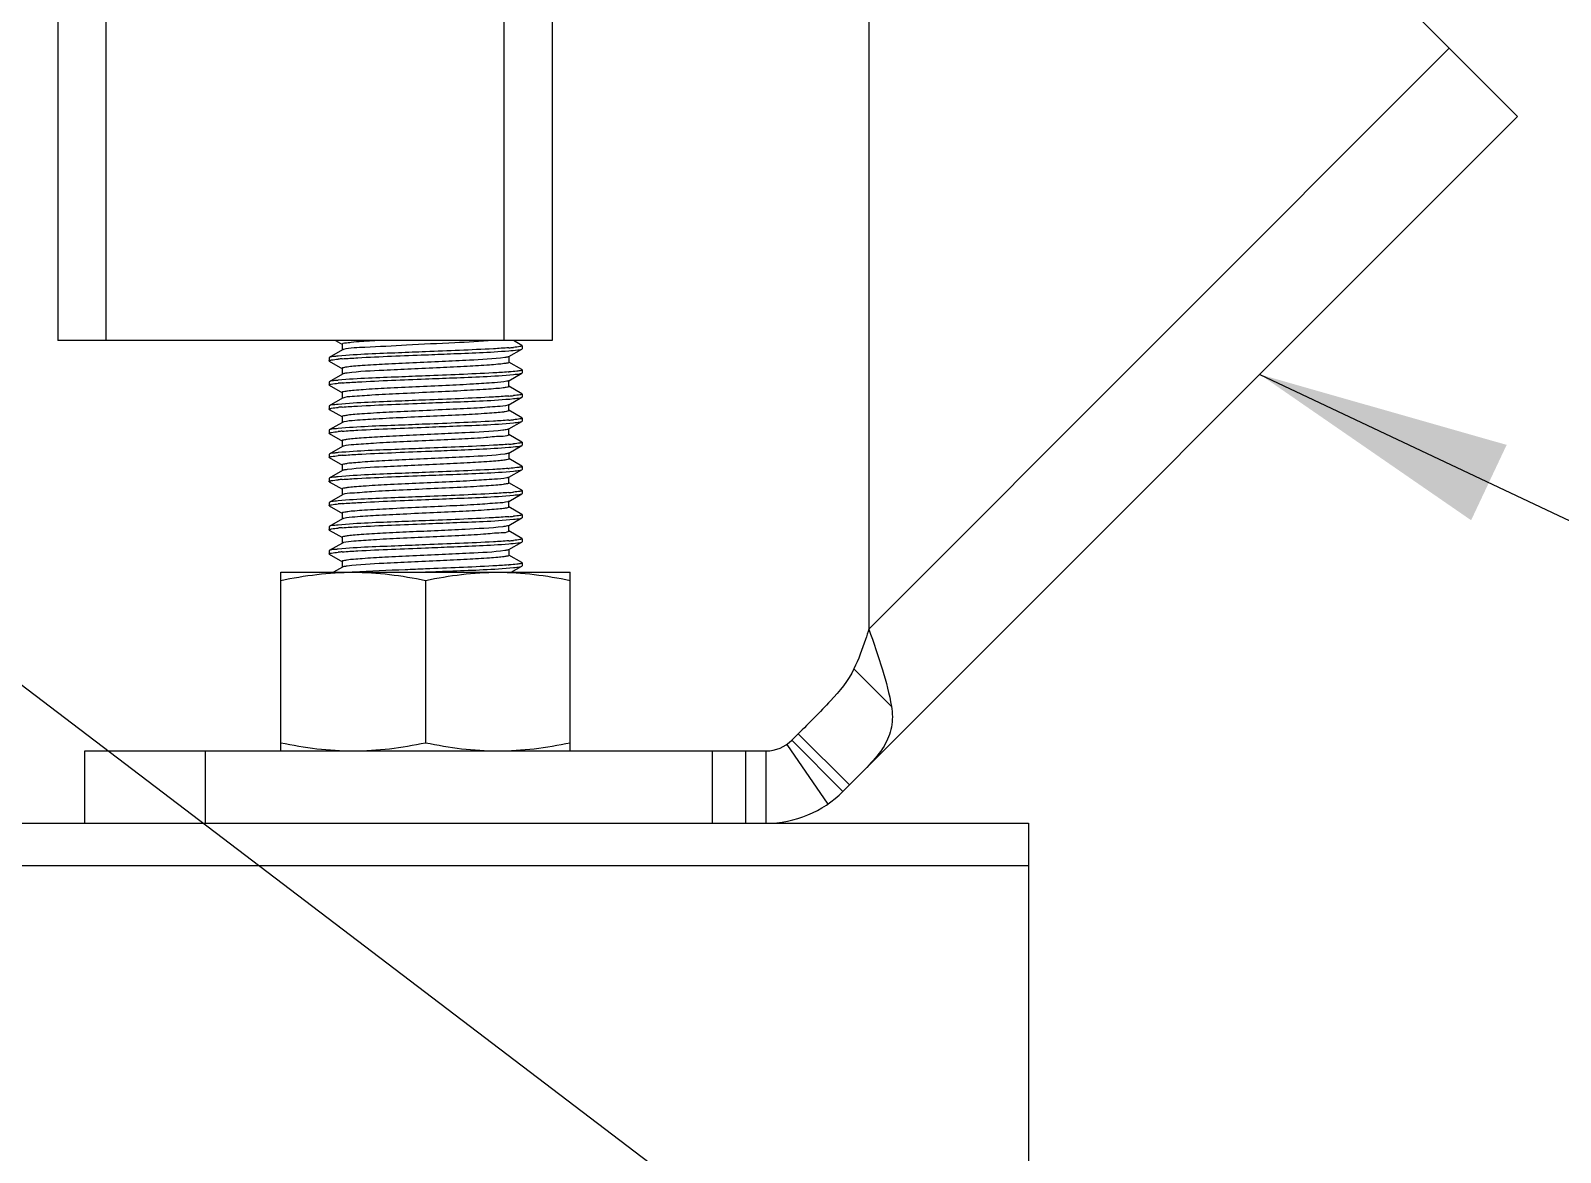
# Model space of a CAD drawing. Extents: x -1396510 to 1250330, y -1892470 to 1623980.
# Drawn here: x -1167406 to -1166803, y -51042 to -50600 of the extents above; entities that cross this region are included whole.
import ezdxf

# ---------------------------------------------------------------- set-up
doc = ezdxf.new("R2010")
doc.units = 0
doc.header["$LTSCALE"] = 1000
doc.header["$MEASUREMENT"] = 0
doc.styles.get("Standard").update_dxf_attribs({"font": 'gbenor.shx', "bigfont": 'gbcbig.shx'})
doc.dimstyles.get("Standard").update_dxf_attribs({"dimscale": 100, "dimtxt": 3.5, "dimasz": 1, "dimexe": 2.5, "dimexo": 3, "dimgap": 1.5, "dimtad": 1, "dimdec": 0, "dimzin": 0, "dimdsep": 46, "dimtxsty": 'Standard', "dimblk": 'ARCHTICK', "dimcen": 0.09, "dimadec": 0, "dimazin": 0, "dimtfac": 1, "dimtdec": 0, "dimtix": 1, "dimtmove": 2, "dimatfit": 3, "dimfxl": 0, "dimtolj": 1, "dimtzin": 0, "dimarcsym": 0})

# ---------------------------------------------------------------- blocks, each defined once
blk = doc.blocks.new('_ArchTick')
at = {"color": 0, "linetype": 'ByBlock', "const_width": 0.4}
blk.add_lwpolyline([(-0.5, -0.5), (0.5, 0.5)], dxfattribs=at)

msp = doc.modelspace()

# ---------------------------------------------------------------- linework, layer by layer
at = {"linetype": 'Continuous'}
for p, q in [((-1167395.68, -49119.9), (-1167395.68, -50722.18)), ((-1167376.64, -49119.9), (-1167376.64, -50722.18)), ((-1167219.57, -49119.9), (-1167219.57, -50722.18)), ((-1167200.53, -49119.9), (-1167200.53, -50722.18)), ((-1166819.5, -50633.77), (-1166953.64, -50499.62)), ((-1167075.52, -50550.1), (-1167075.52, -50835.95)), ((-1167075.52, -50835.95), (-1166846.42, -50606.84)), ((-1166819.5, -50633.77), (-1167085.75, -50900.03)), ((-1167200.53, -50722.18), (-1167395.68, -50722.18)), ((-1167283.33, -50725.87), (-1167288.49, -50728.86)), ((-1167286, -50722.18), (-1167283.33, -50723.73)), ((-1167283.43, -50723.61), (-1167283.43, -50725.99)), ((-1167217.68, -50728.49), (-1167212.52, -50725.5)), ((-1167212.52, -50724.1), (-1167215.83, -50722.18)), ((-1167212.52, -50724.1), (-1167212.43, -50724.21)), ((-1167212.52, -50725.5), (-1167212.43, -50725.4)), ((-1167212.43, -50724.21), (-1167212.43, -50725.4)), ((-1167288.49, -50728.86), (-1167288.58, -50728.97)), ((-1167288.58, -50728.97), (-1167288.58, -50730.16)), ((-1167288.49, -50730.26), (-1167288.58, -50730.16)), ((-1167288.49, -50730.26), (-1167283.33, -50733.25)), ((-1167283.43, -50733.13), (-1167283.43, -50735.51)), ((-1167212.52, -50733.62), (-1167217.68, -50730.63)), ((-1167217.58, -50728.37), (-1167217.58, -50730.75)), ((-1167212.52, -50733.62), (-1167212.43, -50733.73)), ((-1167212.43, -50733.73), (-1167212.43, -50734.92)), ((-1167288.49, -50738.38), (-1167288.58, -50738.49)), ((-1167288.58, -50738.49), (-1167288.58, -50739.68)), ((-1167288.49, -50739.78), (-1167288.58, -50739.68)), ((-1167283.33, -50735.39), (-1167288.49, -50738.38)), ((-1167288.49, -50739.78), (-1167283.33, -50742.77)), ((-1167217.68, -50738.01), (-1167212.52, -50735.02)), ((-1167217.58, -50740.27), (-1167217.58, -50737.89)), ((-1167212.52, -50735.02), (-1167212.43, -50734.92)), ((-1167283.33, -50744.91), (-1167288.49, -50747.9)), ((-1167283.43, -50742.65), (-1167283.43, -50745.03)), ((-1167283.21, -50744.85), (-1167283.33, -50744.91)), ((-1167212.52, -50743.14), (-1167217.68, -50740.15)), ((-1167217.68, -50747.53), (-1167212.52, -50744.54)), ((-1167212.52, -50743.14), (-1167212.43, -50743.25)), ((-1167212.52, -50744.54), (-1167212.43, -50744.44)), ((-1167212.43, -50743.25), (-1167212.43, -50744.44)), ((-1167288.49, -50747.9), (-1167288.58, -50748.01)), ((-1167288.58, -50748.01), (-1167288.58, -50749.2)), ((-1167288.49, -50749.3), (-1167288.58, -50749.19)), ((-1167288.49, -50749.3), (-1167283.33, -50752.29)), ((-1167212.52, -50752.66), (-1167217.68, -50749.67)), ((-1167217.58, -50749.79), (-1167217.58, -50747.41)), ((-1167288.49, -50757.42), (-1167288.58, -50757.52)), ((-1167288.58, -50757.52), (-1167288.58, -50758.71)), ((-1167283.33, -50754.43), (-1167288.49, -50757.42)), ((-1167283.43, -50752.17), (-1167283.43, -50754.55)), ((-1167217.68, -50757.05), (-1167217.83, -50757.12)), ((-1167217.68, -50757.05), (-1167212.52, -50754.06)), ((-1167217.58, -50759.31), (-1167217.58, -50756.93)), ((-1167212.52, -50752.66), (-1167212.43, -50752.77)), ((-1167212.52, -50754.06), (-1167212.43, -50753.96)), ((-1167212.43, -50752.77), (-1167212.43, -50753.96)), ((-1167288.49, -50758.82), (-1167288.58, -50758.72)), ((-1167288.49, -50758.82), (-1167283.33, -50761.81)), ((-1167283.33, -50763.95), (-1167288.49, -50766.94)), ((-1167283.43, -50761.69), (-1167283.43, -50764.07)), ((-1167212.52, -50762.18), (-1167217.68, -50759.19)), ((-1167217.68, -50766.57), (-1167212.52, -50763.58)), ((-1167212.52, -50762.18), (-1167212.43, -50762.28)), ((-1167212.52, -50763.58), (-1167212.43, -50763.47)), ((-1167212.43, -50762.28), (-1167212.43, -50763.47)), ((-1167288.49, -50766.94), (-1167288.58, -50767.04)), ((-1167288.58, -50767.04), (-1167288.58, -50768.23)), ((-1167288.49, -50768.34), (-1167288.58, -50768.23)), ((-1167288.49, -50768.34), (-1167283.33, -50771.33)), ((-1167212.52, -50771.7), (-1167217.68, -50768.71)), ((-1167217.58, -50766.45), (-1167217.58, -50768.83)), ((-1167283.33, -50773.47), (-1167288.49, -50776.46)), ((-1167283.43, -50771.21), (-1167283.43, -50773.59)), ((-1167217.68, -50776.09), (-1167212.52, -50773.1)), ((-1167217.58, -50778.35), (-1167217.58, -50775.97)), ((-1167212.52, -50771.7), (-1167212.43, -50771.8)), ((-1167212.52, -50773.1), (-1167212.43, -50772.99)), ((-1167212.43, -50771.8), (-1167212.43, -50772.99)), ((-1167288.49, -50776.46), (-1167288.58, -50776.56)), ((-1167288.58, -50776.56), (-1167288.58, -50777.75)), ((-1167288.49, -50777.86), (-1167288.58, -50777.75)), ((-1167288.49, -50777.86), (-1167283.33, -50780.85)), ((-1167283.43, -50780.73), (-1167283.43, -50783.11)), ((-1167212.52, -50781.22), (-1167217.68, -50778.23)), ((-1167212.52, -50781.22), (-1167212.43, -50781.32)), ((-1167212.43, -50781.32), (-1167212.43, -50782.51)), ((-1167288.49, -50785.98), (-1167288.58, -50786.08)), ((-1167288.58, -50786.08), (-1167288.58, -50787.27)), ((-1167288.49, -50787.38), (-1167288.58, -50787.27)), ((-1167283.33, -50782.99), (-1167288.49, -50785.98)), ((-1167288.49, -50787.38), (-1167283.33, -50790.37)), ((-1167283.21, -50782.93), (-1167283.33, -50782.99)), ((-1167217.68, -50785.61), (-1167212.52, -50782.62)), ((-1167212.52, -50790.74), (-1167217.68, -50787.75)), ((-1167217.58, -50787.87), (-1167217.58, -50785.49)), ((-1167212.52, -50782.62), (-1167212.43, -50782.51)), ((-1167283.33, -50792.51), (-1167288.49, -50795.5)), ((-1167283.43, -50790.25), (-1167283.43, -50792.63)), ((-1167217.68, -50795.13), (-1167212.52, -50792.14)), ((-1167212.52, -50790.74), (-1167212.43, -50790.84)), ((-1167212.52, -50792.14), (-1167212.43, -50792.03)), ((-1167212.43, -50790.84), (-1167212.43, -50792.03)), ((-1167288.49, -50795.5), (-1167288.58, -50795.6)), ((-1167288.58, -50795.6), (-1167288.58, -50796.79)), ((-1167288.49, -50796.9), (-1167288.58, -50796.79)), ((-1167288.49, -50796.9), (-1167283.33, -50799.89)), ((-1167283.43, -50799.77), (-1167283.43, -50802.15)), ((-1167217.68, -50795.13), (-1167217.83, -50795.19)), ((-1167212.52, -50800.26), (-1167217.68, -50797.27)), ((-1167217.58, -50797.39), (-1167217.58, -50795.01)), ((-1167212.52, -50800.26), (-1167212.43, -50800.36)), ((-1167212.43, -50800.36), (-1167212.43, -50801.55)), ((-1167288.49, -50805.02), (-1167288.58, -50805.12)), ((-1167288.58, -50805.12), (-1167288.58, -50806.31)), ((-1167288.49, -50806.42), (-1167288.58, -50806.31)), ((-1167283.33, -50802.03), (-1167288.49, -50805.02)), ((-1167288.49, -50806.42), (-1167283.33, -50809.41)), ((-1167217.68, -50804.65), (-1167212.52, -50801.66)), ((-1167217.58, -50804.53), (-1167217.58, -50806.91)), ((-1167212.52, -50801.66), (-1167212.43, -50801.55)), ((-1167283.33, -50811.55), (-1167286.82, -50813.57)), ((-1167283.43, -50809.29), (-1167283.43, -50811.67)), ((-1167212.52, -50809.78), (-1167217.68, -50806.79)), ((-1167216.65, -50813.57), (-1167212.52, -50811.18)), ((-1167212.52, -50809.78), (-1167212.43, -50809.88)), ((-1167212.52, -50811.18), (-1167212.43, -50811.07)), ((-1167212.43, -50809.88), (-1167212.43, -50811.07)), ((-1167307.62, -50813.57), (-1167193.39, -50813.57)), ((-1167307.62, -50884.01), (-1167307.62, -50813.57)), ((-1167279.07, -50813.55), (-1167279.46, -50813.57)), ((-1167253.48, -50813.57), (-1167250.51, -50813.45)), ((-1167250.51, -50816.79), (-1167250.51, -50880.8)), ((-1167193.39, -50884.01), (-1167193.39, -50813.57)), ((-1167081.41, -50851.69), (-1167066.62, -50866.48)), ((-1167103.4, -50877.29), (-1167105.95, -50879.83)), ((-1167083.21, -50897.48), (-1167103.4, -50877.29)), ((-1167384.97, -50884.01), (-1167116.04, -50884.01)), ((-1167384.97, -50912.57), (-1167384.97, -50884.01)), ((-1167337.37, -50912.57), (-1167337.37, -50884.01)), ((-1167137.27, -50912.57), (-1167137.27, -50884.01)), ((-1167124.03, -50912.57), (-1167124.03, -50884.01)), ((-1167116.04, -50912.57), (-1167116.04, -50884.01)), ((-1167107.96, -50881.5), (-1167091.78, -50905.04)), ((-1167085.75, -50900.03), (-1167105.95, -50879.83)), ((-1171296.27, -50912.57), (-1167012.52, -50912.57)), ((-1167012.52, -50912.57), (-1167012.52, -51107.72)), ((-1171296.27, -50929.23), (-1167012.52, -50929.23))]:
    msp.add_line(p, q, dxfattribs=at)
for centre, radius, start, end in [((-1167282, -50729.24), 3.63, 105.09328, 106.14132), ((-1167225.57, -50622.96), 102.36, 274.44397, 275.50892), ((-1167274.88, -50838.08), 109.05, 94.458, 95.31484), ((-1167275.01, -50846.06), 107.51, 94.45712, 95.35567), ((-1167229.08, -50589.38), 145.6, 274.42336, 274.54964), ((-1167225.58, -50641.87), 102.49, 274.44134, 275.50804), ((-1167275.03, -50855.4), 107.33, 94.45625, 95.36226), ((-1167274.93, -50866.02), 108.44, 94.45712, 95.33108), ((-1167225.62, -50650.86), 103.02, 274.4466, 275.48828), ((-1167282, -50767.32), 3.63, 105.09328, 106.14132), ((-1167225.57, -50661.03), 102.36, 274.44397, 275.50892), ((-1167274.88, -50876.15), 109.05, 94.458, 95.31484), ((-1167229.08, -50627.46), 145.6, 274.42336, 274.54964), ((-1167275.01, -50884.14), 107.51, 94.45712, 95.35567), ((-1167225.58, -50679.95), 102.49, 274.44134, 275.50804), ((-1167275.03, -50893.48), 107.33, 94.45625, 95.36226), ((-1167225.62, -50688.93), 103.02, 274.4466, 275.48828), ((-1167274.93, -50904.1), 108.44, 94.45712, 95.33108), ((-1167274.88, -50914.23), 109.05, 94.458, 95.31484), ((-1167282, -50805.39), 3.63, 105.09328, 106.14132), ((-1167225.57, -50699.11), 102.36, 274.44397, 275.50892), ((-1167229.08, -50665.53), 145.6, 274.42336, 274.54964), ((-1167116.04, -50869.74), 14.28, 270, 315.00006), ((-1167116.04, -50869.74), 42.84, 270, 315.00006)]:
    msp.add_arc(centre, radius, start, end, dxfattribs=at)
for points, knots in [([(-1167250.51, -50726.59), (-1167254.06, -50726.73), (-1167265.56, -50727.22), (-1167277.08, -50727.56), (-1167285.01, -50728.3)], [0, 0, 0, 0, 0.308576, 1, 1, 1, 1]), ([(-1167269.87, -50722.18), (-1167271.76, -50722.29), (-1167274.99, -50722.53), (-1167279.53, -50722.75), (-1167281.61, -50723.25), (-1167283.43, -50723.29), (-1167283.43, -50723.61)], [0, 0, 0, 0, 0.415981, 0.731164, 0.928613, 1, 1, 1, 1]), ([(-1167283.36, -50729.35), (-1167281.34, -50729.19), (-1167270.4, -50728.53), (-1167259.44, -50728.13), (-1167250.51, -50727.78)], [0, 0, 0, 0, 0.184575, 1, 1, 1, 1]), ([(-1167283.01, -50725.75), (-1167283.07, -50725.77), (-1167283.18, -50725.8), (-1167283.28, -50725.85), (-1167283.33, -50725.87)], [0, 0, 0, 0, 0.572041, 1, 1, 1, 1]), ([(-1167223.88, -50722.18), (-1167228.92, -50722.58), (-1167240.28, -50723.17), (-1167257.17, -50723.82), (-1167271.74, -50724.86), (-1167280.2, -50724.99), (-1167282.95, -50725.73)], [0, 0, 0, 0, 0.256105, 0.576785, 0.855532, 1, 1, 1, 1]), ([(-1167217.64, -50725.01), (-1167219.65, -50725.17), (-1167230.6, -50725.83), (-1167241.57, -50726.23), (-1167250.51, -50726.59)], [0, 0, 0, 0, 0.184436, 1, 1, 1, 1]), ([(-1167250.51, -50727.78), (-1167247.25, -50727.65), (-1167236.3, -50727.2), (-1167225.35, -50726.8), (-1167217.69, -50726.2)], [0, 0, 0, 0, 0.297863, 1, 1, 1, 1]), ([(-1167217.69, -50726.2), (-1167216.5, -50726.11), (-1167214.81, -50725.87), (-1167213, -50725.78), (-1167212.52, -50725.5)], [0, 0, 0, 0, 0.683734, 1, 1, 1, 1]), ([(-1167212.77, -50724.41), (-1167212.92, -50724.46), (-1167213.9, -50724.67), (-1167214.9, -50724.76), (-1167215.74, -50724.84)], [0, 0, 0, 0, 0.157623, 1, 1, 1, 1]), ([(-1167212.43, -50724.21), (-1167212.43, -50724.25), (-1167212.56, -50724.35), (-1167212.68, -50724.38), (-1167212.77, -50724.41)], [0, 0, 0, 0, 0.324871, 1, 1, 1, 1]), ([(-1167288.58, -50730.16), (-1167288.58, -50730.1), (-1167288.4, -50729.99), (-1167288.26, -50729.96), (-1167288.14, -50729.93)], [0, 0, 0, 0, 0.313847, 1, 1, 1, 1]), ([(-1167285.01, -50728.3), (-1167285.45, -50728.35), (-1167286.6, -50728.51), (-1167287.86, -50728.5), (-1167288.49, -50728.86)], [0, 0, 0, 0, 0.37952, 1, 1, 1, 1]), ([(-1167288.14, -50729.93), (-1167287.97, -50729.88), (-1167286.93, -50729.68), (-1167285.87, -50729.58), (-1167284.98, -50729.49)], [0, 0, 0, 0, 0.163234, 1, 1, 1, 1]), ([(-1167219.15, -50728.84), (-1167223.8, -50729.54), (-1167232.13, -50729.82), (-1167244.27, -50730.48), (-1167255.39, -50730.97), (-1167265.87, -50731.48), (-1167273.7, -50731.9), (-1167278.56, -50732.3), (-1167281.18, -50732.52), (-1167282.43, -50732.8), (-1167283.43, -50732.94), (-1167283.43, -50733.13)], [0, 0, 0, 0, 0.218787, 0.386207, 0.566108, 0.736243, 0.875583, 0.928118, 0.966979, 0.991, 1, 1, 1, 1]), ([(-1167217.58, -50730.75), (-1167217.58, -50730.94), (-1167218.55, -50731.08), (-1167219.77, -50731.35), (-1167222.32, -50731.57), (-1167227.06, -50731.96), (-1167234.72, -50732.38), (-1167245.01, -50732.89), (-1167256, -50733.37), (-1167268.21, -50734.01), (-1167276.65, -50734.34), (-1167281.45, -50734.98)], [0, 0, 0, 0, 0.00884, 0.032379, 0.070466, 0.122006, 0.258971, 0.426878, 0.605536, 0.773444, 1, 1, 1, 1]), ([(-1167217.69, -50728.49), (-1167217.75, -50728.53), (-1167218.23, -50728.71), (-1167218.73, -50728.78), (-1167219.15, -50728.84)], [0, 0, 0, 0, 0.147905, 1, 1, 1, 1]), ([(-1167212.43, -50733.73), (-1167212.43, -50733.77), (-1167212.87, -50734.09), (-1167213.31, -50734.06), (-1167213.72, -50734.12)], [0, 0, 0, 0, 0.093121, 1, 1, 1, 1]), ([(-1167288.58, -50739.68), (-1167288.58, -50739.63), (-1167288.43, -50739.52), (-1167288.3, -50739.49), (-1167288.2, -50739.46)], [0, 0, 0, 0, 0.318631, 1, 1, 1, 1]), ([(-1167284.98, -50737.82), (-1167285.43, -50737.86), (-1167286.59, -50738.03), (-1167287.86, -50738.01), (-1167288.49, -50738.38)], [0, 0, 0, 0, 0.379704, 1, 1, 1, 1]), ([(-1167288.2, -50739.46), (-1167288.04, -50739.41), (-1167286.99, -50739.2), (-1167285.94, -50739.1), (-1167285.05, -50739.02)], [0, 0, 0, 0, 0.159226, 1, 1, 1, 1]), ([(-1167250.51, -50736.11), (-1167254.05, -50736.25), (-1167265.55, -50736.74), (-1167277.06, -50737.08), (-1167284.98, -50737.82)], [0, 0, 0, 0, 0.308379, 1, 1, 1, 1]), ([(-1167218.47, -50738.24), (-1167220.05, -50738.56), (-1167224.45, -50738.89), (-1167232.44, -50739.42), (-1167242.8, -50739.92), (-1167254.17, -50740.44), (-1167265.03, -50740.95), (-1167273.2, -50741.39), (-1167278.3, -50741.8), (-1167281.06, -50742.02), (-1167282.37, -50742.31), (-1167283.43, -50742.45), (-1167283.43, -50742.65)], [0, 0, 0, 0, 0.074051, 0.202548, 0.368862, 0.551322, 0.726125, 0.870472, 0.925123, 0.96561, 0.990669, 1, 1, 1, 1]), ([(-1167283.37, -50738.87), (-1167281.35, -50738.71), (-1167270.4, -50738.05), (-1167259.44, -50737.65), (-1167250.51, -50737.3)], [0, 0, 0, 0, 0.184524, 1, 1, 1, 1]), ([(-1167281.45, -50734.98), (-1167281.67, -50735.01), (-1167282.3, -50735.12), (-1167282.97, -50735.19), (-1167283.33, -50735.39)], [0, 0, 0, 0, 0.360643, 1, 1, 1, 1]), ([(-1167217.85, -50734.54), (-1167219.87, -50734.7), (-1167230.75, -50735.35), (-1167241.64, -50735.75), (-1167250.51, -50736.11)], [0, 0, 0, 0, 0.18595, 1, 1, 1, 1]), ([(-1167250.51, -50737.3), (-1167246.91, -50737.15), (-1167235.32, -50736.66), (-1167223.7, -50736.33), (-1167215.74, -50735.55)], [0, 0, 0, 0, 0.310578, 1, 1, 1, 1]), ([(-1167217.69, -50738.01), (-1167217.78, -50738.06), (-1167218.04, -50738.15), (-1167218.3, -50738.21), (-1167218.47, -50738.24)], [0, 0, 0, 0, 0.388593, 1, 1, 1, 1]), ([(-1167213.72, -50734.12), (-1167213.96, -50734.16), (-1167215.23, -50734.33), (-1167216.5, -50734.44), (-1167217.53, -50734.52)], [0, 0, 0, 0, 0.190828, 1, 1, 1, 1]), ([(-1167215.74, -50735.55), (-1167215.33, -50735.51), (-1167214.27, -50735.36), (-1167213.1, -50735.36), (-1167212.52, -50735.02)], [0, 0, 0, 0, 0.377935, 1, 1, 1, 1]), ([(-1167250.51, -50745.63), (-1167254.06, -50745.77), (-1167265.58, -50746.26), (-1167277.11, -50746.6), (-1167285.05, -50747.35)], [0, 0, 0, 0, 0.308852, 1, 1, 1, 1]), ([(-1167217.58, -50740.27), (-1167217.58, -50740.49), (-1167218.73, -50740.61), (-1167220.14, -50740.93), (-1167223.12, -50741.16), (-1167228.58, -50741.58), (-1167237.26, -50742.03), (-1167248.68, -50742.56), (-1167260.37, -50743.13), (-1167270.7, -50743.56), (-1167278.08, -50744.26), (-1167282.04, -50744.39), (-1167283.21, -50744.85)], [0, 0, 0, 0, 0.009911, 0.036684, 0.079861, 0.138026, 0.290611, 0.473012, 0.659513, 0.823824, 0.942824, 1, 1, 1, 1]), ([(-1167217.64, -50744.05), (-1167219.66, -50744.21), (-1167230.61, -50744.87), (-1167241.57, -50745.27), (-1167250.51, -50745.63)], [0, 0, 0, 0, 0.184477, 1, 1, 1, 1]), ([(-1167250.51, -50746.82), (-1167246.91, -50746.67), (-1167235.33, -50746.18), (-1167223.73, -50745.85), (-1167215.77, -50745.08)], [0, 0, 0, 0, 0.310323, 1, 1, 1, 1]), ([(-1167215.77, -50745.08), (-1167215.36, -50745.04), (-1167214.28, -50744.88), (-1167213.11, -50744.88), (-1167212.52, -50744.54)], [0, 0, 0, 0, 0.378132, 1, 1, 1, 1]), ([(-1167212.79, -50743.45), (-1167212.94, -50743.5), (-1167213.92, -50743.7), (-1167214.91, -50743.8), (-1167215.74, -50743.88)], [0, 0, 0, 0, 0.159145, 1, 1, 1, 1]), ([(-1167212.43, -50743.25), (-1167212.43, -50743.29), (-1167212.57, -50743.39), (-1167212.69, -50743.43), (-1167212.79, -50743.45)], [0, 0, 0, 0, 0.322656, 1, 1, 1, 1]), ([(-1167288.58, -50749.19), (-1167288.58, -50749.14), (-1167288.41, -50749.03), (-1167288.26, -50749), (-1167288.15, -50748.97)], [0, 0, 0, 0, 0.315061, 1, 1, 1, 1]), ([(-1167285.05, -50747.35), (-1167285.49, -50747.39), (-1167286.62, -50747.55), (-1167287.87, -50747.54), (-1167288.49, -50747.9)], [0, 0, 0, 0, 0.37931, 1, 1, 1, 1]), ([(-1167288.15, -50748.97), (-1167287.99, -50748.92), (-1167286.96, -50748.72), (-1167285.93, -50748.62), (-1167285.06, -50748.54)], [0, 0, 0, 0, 0.163145, 1, 1, 1, 1]), ([(-1167217.98, -50747.65), (-1167219.3, -50748.04), (-1167223.39, -50748.28), (-1167231.01, -50748.89), (-1167241.35, -50749.36), (-1167252.95, -50749.9), (-1167264.18, -50750.43), (-1167272.69, -50750.87), (-1167278.03, -50751.29), (-1167280.94, -50751.52), (-1167282.31, -50751.83), (-1167283.43, -50751.96), (-1167283.43, -50752.17)], [0, 0, 0, 0, 0.062951, 0.18524, 0.350271, 0.535399, 0.715185, 0.864922, 0.92187, 0.964113, 0.990297, 1, 1, 1, 1]), ([(-1167283.37, -50748.39), (-1167281.35, -50748.23), (-1167270.4, -50747.57), (-1167259.44, -50747.17), (-1167250.51, -50746.82)], [0, 0, 0, 0, 0.18453, 1, 1, 1, 1]), ([(-1167217.58, -50749.79), (-1167217.58, -50750), (-1167218.67, -50750.13), (-1167220.01, -50750.43), (-1167222.85, -50750.66), (-1167228.06, -50751.07), (-1167236.41, -50751.51), (-1167247.45, -50752.03), (-1167258.94, -50752.56), (-1167269.3, -50753.05), (-1167277.11, -50753.61), (-1167281.36, -50753.91), (-1167282.81, -50754.26)], [0, 0, 0, 0, 0.00951, 0.035123, 0.076469, 0.132247, 0.279239, 0.456494, 0.640275, 0.805971, 0.931424, 1, 1, 1, 1]), ([(-1167217.68, -50747.53), (-1167217.72, -50747.55), (-1167217.82, -50747.6), (-1167217.92, -50747.63), (-1167217.98, -50747.65)], [0, 0, 0, 0, 0.430479, 1, 1, 1, 1]), ([(-1167285.06, -50756.87), (-1167285.5, -50756.91), (-1167286.63, -50757.07), (-1167287.87, -50757.06), (-1167288.49, -50757.42)], [0, 0, 0, 0, 0.379296, 1, 1, 1, 1]), ([(-1167288.19, -50758.5), (-1167288.03, -50758.45), (-1167286.97, -50758.24), (-1167285.9, -50758.14), (-1167285.01, -50758.05)], [0, 0, 0, 0, 0.159617, 1, 1, 1, 1]), ([(-1167250.51, -50755.15), (-1167254.07, -50755.29), (-1167265.58, -50755.78), (-1167277.12, -50756.12), (-1167285.06, -50756.87)], [0, 0, 0, 0, 0.308927, 1, 1, 1, 1]), ([(-1167220.03, -50757.52), (-1167224.95, -50758.12), (-1167233.49, -50758.48), (-1167245.77, -50759.1), (-1167256.61, -50759.58), (-1167266.71, -50760.08), (-1167274.19, -50760.5), (-1167278.82, -50760.88), (-1167281.3, -50761.1), (-1167282.49, -50761.36), (-1167283.43, -50761.51), (-1167283.43, -50761.69)], [0, 0, 0, 0, 0.234088, 0.402448, 0.579889, 0.745639, 0.880314, 0.930897, 0.968237, 0.991317, 1, 1, 1, 1]), ([(-1167283.36, -50757.91), (-1167281.34, -50757.75), (-1167270.4, -50757.09), (-1167259.44, -50756.69), (-1167250.51, -50756.33)], [0, 0, 0, 0, 0.184554, 1, 1, 1, 1]), ([(-1167282.81, -50754.26), (-1167282.92, -50754.28), (-1167283.09, -50754.33), (-1167283.26, -50754.39), (-1167283.33, -50754.43)], [0, 0, 0, 0, 0.59312, 1, 1, 1, 1]), ([(-1167217.64, -50753.57), (-1167219.65, -50753.73), (-1167230.6, -50754.39), (-1167241.57, -50754.79), (-1167250.51, -50755.15)], [0, 0, 0, 0, 0.184455, 1, 1, 1, 1]), ([(-1167250.51, -50756.33), (-1167246.9, -50756.19), (-1167235.31, -50755.69), (-1167223.7, -50755.37), (-1167215.74, -50754.59)], [0, 0, 0, 0, 0.310595, 1, 1, 1, 1]), ([(-1167217.83, -50757.12), (-1167217.94, -50757.16), (-1167218.66, -50757.35), (-1167219.4, -50757.44), (-1167220.03, -50757.52)], [0, 0, 0, 0, 0.158312, 1, 1, 1, 1]), ([(-1167212.79, -50752.98), (-1167212.95, -50753.02), (-1167213.93, -50753.23), (-1167214.93, -50753.32), (-1167215.77, -50753.4)], [0, 0, 0, 0, 0.159397, 1, 1, 1, 1]), ([(-1167215.74, -50754.59), (-1167215.33, -50754.55), (-1167214.27, -50754.4), (-1167213.1, -50754.4), (-1167212.52, -50754.06)], [0, 0, 0, 0, 0.377931, 1, 1, 1, 1]), ([(-1167212.43, -50752.77), (-1167212.43, -50752.81), (-1167212.57, -50752.91), (-1167212.7, -50752.95), (-1167212.79, -50752.98)], [0, 0, 0, 0, 0.322005, 1, 1, 1, 1]), ([(-1167288.58, -50758.72), (-1167288.58, -50758.67), (-1167288.42, -50758.56), (-1167288.29, -50758.52), (-1167288.19, -50758.5)], [0, 0, 0, 0, 0.317967, 1, 1, 1, 1]), ([(-1167283.01, -50763.83), (-1167283.07, -50763.85), (-1167283.18, -50763.88), (-1167283.28, -50763.92), (-1167283.33, -50763.95)], [0, 0, 0, 0, 0.572041, 1, 1, 1, 1]), ([(-1167217.68, -50759.43), (-1167218.56, -50759.95), (-1167222.08, -50759.92), (-1167228.51, -50760.72), (-1167238.01, -50761.07), (-1167249.02, -50761.63), (-1167260.26, -50762.14), (-1167270.24, -50762.61), (-1167277.63, -50763.18), (-1167281.62, -50763.45), (-1167282.95, -50763.81)], [0, 0, 0, 0, 0.046973, 0.152409, 0.303029, 0.479455, 0.658932, 0.818305, 0.937036, 1, 1, 1, 1]), ([(-1167217.64, -50763.09), (-1167219.65, -50763.25), (-1167230.6, -50763.91), (-1167241.57, -50764.31), (-1167250.51, -50764.66)], [0, 0, 0, 0, 0.184436, 1, 1, 1, 1]), ([(-1167217.69, -50764.28), (-1167216.5, -50764.19), (-1167214.81, -50763.95), (-1167213, -50763.85), (-1167212.52, -50763.58)], [0, 0, 0, 0, 0.683734, 1, 1, 1, 1]), ([(-1167217.58, -50759.31), (-1167217.58, -50759.33), (-1167217.61, -50759.38), (-1167217.65, -50759.41), (-1167217.68, -50759.43)], [0, 0, 0, 0, 0.402304, 1, 1, 1, 1]), ([(-1167212.77, -50762.49), (-1167212.92, -50762.53), (-1167213.9, -50762.74), (-1167214.9, -50762.84), (-1167215.74, -50762.92)], [0, 0, 0, 0, 0.157623, 1, 1, 1, 1]), ([(-1167212.43, -50762.28), (-1167212.43, -50762.33), (-1167212.56, -50762.43), (-1167212.68, -50762.46), (-1167212.77, -50762.49)], [0, 0, 0, 0, 0.324871, 1, 1, 1, 1]), ([(-1167288.58, -50768.23), (-1167288.58, -50768.18), (-1167288.4, -50768.07), (-1167288.26, -50768.03), (-1167288.14, -50768)], [0, 0, 0, 0, 0.313847, 1, 1, 1, 1]), ([(-1167285.01, -50766.38), (-1167285.45, -50766.42), (-1167286.6, -50766.59), (-1167287.86, -50766.57), (-1167288.49, -50766.94)], [0, 0, 0, 0, 0.37952, 1, 1, 1, 1]), ([(-1167288.14, -50768), (-1167287.97, -50767.96), (-1167286.93, -50767.75), (-1167285.87, -50767.65), (-1167284.98, -50767.57)], [0, 0, 0, 0, 0.163234, 1, 1, 1, 1]), ([(-1167250.51, -50764.66), (-1167254.06, -50764.81), (-1167265.56, -50765.3), (-1167277.08, -50765.64), (-1167285.01, -50766.38)], [0, 0, 0, 0, 0.308576, 1, 1, 1, 1]), ([(-1167219.15, -50766.92), (-1167223.8, -50767.62), (-1167232.13, -50767.9), (-1167244.27, -50768.56), (-1167255.39, -50769.04), (-1167265.87, -50769.56), (-1167273.7, -50769.98), (-1167278.56, -50770.38), (-1167281.18, -50770.6), (-1167282.43, -50770.88), (-1167283.43, -50771.02), (-1167283.43, -50771.21)], [0, 0, 0, 0, 0.218787, 0.386207, 0.566108, 0.736243, 0.875583, 0.928118, 0.966979, 0.991, 1, 1, 1, 1]), ([(-1167283.36, -50767.43), (-1167281.34, -50767.27), (-1167270.4, -50766.61), (-1167259.44, -50766.21), (-1167250.51, -50765.85)], [0, 0, 0, 0, 0.184575, 1, 1, 1, 1]), ([(-1167217.58, -50768.83), (-1167217.58, -50769.02), (-1167218.55, -50769.16), (-1167219.77, -50769.43), (-1167222.32, -50769.65), (-1167227.06, -50770.04), (-1167234.72, -50770.46), (-1167245.01, -50770.96), (-1167256, -50771.45), (-1167268.21, -50772.09), (-1167276.65, -50772.41), (-1167281.45, -50773.06)], [0, 0, 0, 0, 0.00884, 0.032379, 0.070466, 0.122006, 0.258971, 0.426878, 0.605536, 0.773444, 1, 1, 1, 1]), ([(-1167250.51, -50765.85), (-1167247.25, -50765.72), (-1167236.3, -50765.27), (-1167225.35, -50764.88), (-1167217.69, -50764.28)], [0, 0, 0, 0, 0.297863, 1, 1, 1, 1]), ([(-1167217.69, -50766.57), (-1167217.75, -50766.61), (-1167218.23, -50766.78), (-1167218.73, -50766.86), (-1167219.15, -50766.92)], [0, 0, 0, 0, 0.147905, 1, 1, 1, 1]), ([(-1167284.98, -50775.9), (-1167285.43, -50775.94), (-1167286.59, -50776.1), (-1167287.86, -50776.09), (-1167288.49, -50776.46)], [0, 0, 0, 0, 0.379704, 1, 1, 1, 1]), ([(-1167250.51, -50774.18), (-1167254.05, -50774.33), (-1167265.55, -50774.81), (-1167277.06, -50775.16), (-1167284.98, -50775.9)], [0, 0, 0, 0, 0.308379, 1, 1, 1, 1]), ([(-1167283.37, -50776.95), (-1167281.35, -50776.79), (-1167270.4, -50776.13), (-1167259.44, -50775.73), (-1167250.51, -50775.37)], [0, 0, 0, 0, 0.184524, 1, 1, 1, 1]), ([(-1167281.45, -50773.06), (-1167281.67, -50773.09), (-1167282.3, -50773.2), (-1167282.97, -50773.26), (-1167283.33, -50773.47)], [0, 0, 0, 0, 0.360643, 1, 1, 1, 1]), ([(-1167217.85, -50772.62), (-1167219.87, -50772.78), (-1167230.75, -50773.43), (-1167241.64, -50773.83), (-1167250.51, -50774.18)], [0, 0, 0, 0, 0.18595, 1, 1, 1, 1]), ([(-1167250.51, -50775.37), (-1167246.91, -50775.23), (-1167235.32, -50774.73), (-1167223.7, -50774.41), (-1167215.74, -50773.63)], [0, 0, 0, 0, 0.310578, 1, 1, 1, 1]), ([(-1167217.69, -50776.09), (-1167217.78, -50776.14), (-1167218.04, -50776.23), (-1167218.3, -50776.29), (-1167218.47, -50776.32)], [0, 0, 0, 0, 0.388593, 1, 1, 1, 1]), ([(-1167213.72, -50772.2), (-1167213.96, -50772.24), (-1167215.23, -50772.41), (-1167216.5, -50772.52), (-1167217.53, -50772.6)], [0, 0, 0, 0, 0.190828, 1, 1, 1, 1]), ([(-1167215.74, -50773.63), (-1167215.33, -50773.59), (-1167214.27, -50773.44), (-1167213.1, -50773.44), (-1167212.52, -50773.1)], [0, 0, 0, 0, 0.377935, 1, 1, 1, 1]), ([(-1167212.43, -50771.8), (-1167212.43, -50771.85), (-1167212.87, -50772.16), (-1167213.31, -50772.14), (-1167213.72, -50772.2)], [0, 0, 0, 0, 0.093121, 1, 1, 1, 1]), ([(-1167288.58, -50777.75), (-1167288.58, -50777.71), (-1167288.43, -50777.6), (-1167288.3, -50777.57), (-1167288.2, -50777.54)], [0, 0, 0, 0, 0.318631, 1, 1, 1, 1]), ([(-1167288.2, -50777.54), (-1167288.04, -50777.49), (-1167286.99, -50777.28), (-1167285.94, -50777.18), (-1167285.05, -50777.1)], [0, 0, 0, 0, 0.159226, 1, 1, 1, 1]), ([(-1167218.47, -50776.32), (-1167220.05, -50776.64), (-1167224.45, -50776.97), (-1167232.44, -50777.5), (-1167242.8, -50777.99), (-1167254.17, -50778.51), (-1167265.03, -50779.03), (-1167273.2, -50779.47), (-1167278.3, -50779.87), (-1167281.06, -50780.1), (-1167282.37, -50780.39), (-1167283.43, -50780.53), (-1167283.43, -50780.73)], [0, 0, 0, 0, 0.074051, 0.202548, 0.368862, 0.551322, 0.726125, 0.870472, 0.925123, 0.96561, 0.990669, 1, 1, 1, 1]), ([(-1167217.58, -50778.35), (-1167217.58, -50778.57), (-1167218.73, -50778.69), (-1167220.14, -50779.01), (-1167223.12, -50779.24), (-1167228.58, -50779.66), (-1167237.26, -50780.11), (-1167248.68, -50780.64), (-1167260.37, -50781.2), (-1167270.7, -50781.64), (-1167278.08, -50782.34), (-1167282.04, -50782.47), (-1167283.21, -50782.93)], [0, 0, 0, 0, 0.009911, 0.036684, 0.079861, 0.138026, 0.290611, 0.473012, 0.659513, 0.823824, 0.942824, 1, 1, 1, 1]), ([(-1167217.64, -50782.13), (-1167219.66, -50782.28), (-1167230.61, -50782.95), (-1167241.57, -50783.35), (-1167250.51, -50783.7)], [0, 0, 0, 0, 0.184477, 1, 1, 1, 1]), ([(-1167212.79, -50781.53), (-1167212.94, -50781.58), (-1167213.92, -50781.78), (-1167214.91, -50781.88), (-1167215.74, -50781.96)], [0, 0, 0, 0, 0.159145, 1, 1, 1, 1]), ([(-1167212.43, -50781.32), (-1167212.43, -50781.37), (-1167212.57, -50781.47), (-1167212.69, -50781.5), (-1167212.79, -50781.53)], [0, 0, 0, 0, 0.322656, 1, 1, 1, 1]), ([(-1167288.58, -50787.27), (-1167288.58, -50787.22), (-1167288.41, -50787.11), (-1167288.26, -50787.07), (-1167288.15, -50787.05)], [0, 0, 0, 0, 0.315061, 1, 1, 1, 1]), ([(-1167285.05, -50785.43), (-1167285.49, -50785.47), (-1167286.62, -50785.63), (-1167287.87, -50785.62), (-1167288.49, -50785.98)], [0, 0, 0, 0, 0.37931, 1, 1, 1, 1]), ([(-1167288.15, -50787.05), (-1167287.99, -50787), (-1167286.96, -50786.8), (-1167285.93, -50786.7), (-1167285.06, -50786.62)], [0, 0, 0, 0, 0.163145, 1, 1, 1, 1]), ([(-1167250.51, -50783.7), (-1167254.06, -50783.84), (-1167265.58, -50784.34), (-1167277.11, -50784.68), (-1167285.05, -50785.43)], [0, 0, 0, 0, 0.308852, 1, 1, 1, 1]), ([(-1167217.98, -50785.72), (-1167219.3, -50786.12), (-1167223.39, -50786.36), (-1167231.01, -50786.97), (-1167241.35, -50787.44), (-1167252.95, -50787.98), (-1167264.18, -50788.51), (-1167272.69, -50788.95), (-1167278.03, -50789.37), (-1167280.94, -50789.6), (-1167282.31, -50789.91), (-1167283.43, -50790.04), (-1167283.43, -50790.25)], [0, 0, 0, 0, 0.062951, 0.18524, 0.350271, 0.535399, 0.715185, 0.864922, 0.92187, 0.964113, 0.990297, 1, 1, 1, 1]), ([(-1167283.37, -50786.47), (-1167281.35, -50786.31), (-1167270.4, -50785.65), (-1167259.44, -50785.25), (-1167250.51, -50784.89)], [0, 0, 0, 0, 0.18453, 1, 1, 1, 1]), ([(-1167217.58, -50787.87), (-1167217.58, -50788.08), (-1167218.67, -50788.21), (-1167220.01, -50788.51), (-1167222.85, -50788.73), (-1167228.06, -50789.15), (-1167236.41, -50789.59), (-1167247.45, -50790.11), (-1167258.94, -50790.64), (-1167269.3, -50791.12), (-1167277.11, -50791.69), (-1167281.36, -50791.99), (-1167282.81, -50792.33)], [0, 0, 0, 0, 0.00951, 0.035123, 0.076469, 0.132247, 0.279239, 0.456494, 0.640275, 0.805971, 0.931424, 1, 1, 1, 1]), ([(-1167250.51, -50784.89), (-1167246.91, -50784.75), (-1167235.33, -50784.25), (-1167223.73, -50783.93), (-1167215.77, -50783.15)], [0, 0, 0, 0, 0.310323, 1, 1, 1, 1]), ([(-1167217.68, -50785.61), (-1167217.72, -50785.63), (-1167217.82, -50785.67), (-1167217.92, -50785.71), (-1167217.98, -50785.72)], [0, 0, 0, 0, 0.430479, 1, 1, 1, 1]), ([(-1167215.77, -50783.15), (-1167215.36, -50783.11), (-1167214.28, -50782.96), (-1167213.11, -50782.96), (-1167212.52, -50782.62)], [0, 0, 0, 0, 0.378132, 1, 1, 1, 1]), ([(-1167250.51, -50793.22), (-1167254.07, -50793.36), (-1167265.58, -50793.86), (-1167277.12, -50794.19), (-1167285.06, -50794.95)], [0, 0, 0, 0, 0.308927, 1, 1, 1, 1]), ([(-1167282.81, -50792.33), (-1167282.92, -50792.36), (-1167283.09, -50792.41), (-1167283.26, -50792.47), (-1167283.33, -50792.51)], [0, 0, 0, 0, 0.59312, 1, 1, 1, 1]), ([(-1167217.64, -50791.64), (-1167219.65, -50791.8), (-1167230.6, -50792.47), (-1167241.57, -50792.87), (-1167250.51, -50793.22)], [0, 0, 0, 0, 0.184455, 1, 1, 1, 1]), ([(-1167250.51, -50794.41), (-1167246.9, -50794.27), (-1167235.31, -50793.77), (-1167223.7, -50793.45), (-1167215.74, -50792.67)], [0, 0, 0, 0, 0.310595, 1, 1, 1, 1]), ([(-1167212.79, -50791.05), (-1167212.95, -50791.1), (-1167213.93, -50791.3), (-1167214.93, -50791.4), (-1167215.77, -50791.48)], [0, 0, 0, 0, 0.159397, 1, 1, 1, 1]), ([(-1167215.74, -50792.67), (-1167215.33, -50792.63), (-1167214.27, -50792.48), (-1167213.1, -50792.48), (-1167212.52, -50792.14)], [0, 0, 0, 0, 0.377931, 1, 1, 1, 1]), ([(-1167212.43, -50790.84), (-1167212.43, -50790.89), (-1167212.57, -50790.99), (-1167212.7, -50791.03), (-1167212.79, -50791.05)], [0, 0, 0, 0, 0.322005, 1, 1, 1, 1]), ([(-1167288.58, -50796.79), (-1167288.58, -50796.74), (-1167288.42, -50796.64), (-1167288.29, -50796.6), (-1167288.19, -50796.57)], [0, 0, 0, 0, 0.317967, 1, 1, 1, 1]), ([(-1167285.06, -50794.95), (-1167285.5, -50794.99), (-1167286.63, -50795.15), (-1167287.87, -50795.14), (-1167288.49, -50795.5)], [0, 0, 0, 0, 0.379296, 1, 1, 1, 1]), ([(-1167288.19, -50796.57), (-1167288.03, -50796.53), (-1167286.97, -50796.32), (-1167285.9, -50796.22), (-1167285.01, -50796.13)], [0, 0, 0, 0, 0.159617, 1, 1, 1, 1]), ([(-1167220.03, -50795.6), (-1167224.95, -50796.19), (-1167233.49, -50796.55), (-1167245.77, -50797.18), (-1167256.61, -50797.66), (-1167266.71, -50798.16), (-1167274.19, -50798.57), (-1167278.82, -50798.95), (-1167281.3, -50799.17), (-1167282.49, -50799.44), (-1167283.43, -50799.58), (-1167283.43, -50799.77)], [0, 0, 0, 0, 0.234088, 0.402448, 0.579889, 0.745639, 0.880314, 0.930897, 0.968237, 0.991317, 1, 1, 1, 1]), ([(-1167283.36, -50795.99), (-1167281.34, -50795.83), (-1167270.4, -50795.17), (-1167259.44, -50794.77), (-1167250.51, -50794.41)], [0, 0, 0, 0, 0.184554, 1, 1, 1, 1]), ([(-1167217.68, -50797.51), (-1167218.56, -50798.03), (-1167222.08, -50798), (-1167228.51, -50798.8), (-1167238.01, -50799.15), (-1167249.02, -50799.71), (-1167260.26, -50800.22), (-1167270.24, -50800.69), (-1167277.63, -50801.26), (-1167281.62, -50801.53), (-1167282.95, -50801.89)], [0, 0, 0, 0, 0.046973, 0.152409, 0.303029, 0.479455, 0.658932, 0.818305, 0.937036, 1, 1, 1, 1]), ([(-1167217.83, -50795.19), (-1167217.94, -50795.24), (-1167218.66, -50795.43), (-1167219.4, -50795.52), (-1167220.03, -50795.6)], [0, 0, 0, 0, 0.158312, 1, 1, 1, 1]), ([(-1167217.58, -50797.39), (-1167217.58, -50797.41), (-1167217.61, -50797.46), (-1167217.65, -50797.49), (-1167217.68, -50797.51)], [0, 0, 0, 0, 0.402304, 1, 1, 1, 1]), ([(-1167212.43, -50800.36), (-1167212.43, -50800.41), (-1167212.56, -50800.51), (-1167212.68, -50800.54), (-1167212.77, -50800.57)], [0, 0, 0, 0, 0.324871, 1, 1, 1, 1]), ([(-1167288.58, -50806.31), (-1167288.58, -50806.26), (-1167288.4, -50806.15), (-1167288.26, -50806.11), (-1167288.14, -50806.08)], [0, 0, 0, 0, 0.313847, 1, 1, 1, 1]), ([(-1167285.01, -50804.46), (-1167285.45, -50804.5), (-1167286.6, -50804.66), (-1167287.86, -50804.65), (-1167288.49, -50805.02)], [0, 0, 0, 0, 0.37952, 1, 1, 1, 1]), ([(-1167288.14, -50806.08), (-1167287.97, -50806.04), (-1167286.93, -50805.83), (-1167285.87, -50805.73), (-1167284.98, -50805.65)], [0, 0, 0, 0, 0.163234, 1, 1, 1, 1]), ([(-1167250.51, -50802.74), (-1167254.06, -50802.88), (-1167265.56, -50803.37), (-1167277.08, -50803.71), (-1167285.01, -50804.46)], [0, 0, 0, 0, 0.308576, 1, 1, 1, 1]), ([(-1167219.15, -50805), (-1167223.8, -50805.7), (-1167232.13, -50805.98), (-1167244.27, -50806.64), (-1167255.39, -50807.12), (-1167265.87, -50807.63), (-1167273.7, -50808.06), (-1167278.56, -50808.45), (-1167281.18, -50808.67), (-1167282.43, -50808.96), (-1167283.43, -50809.09), (-1167283.43, -50809.29)], [0, 0, 0, 0, 0.218787, 0.386207, 0.566108, 0.736243, 0.875583, 0.928118, 0.966979, 0.991, 1, 1, 1, 1]), ([(-1167283.36, -50805.51), (-1167281.34, -50805.35), (-1167270.4, -50804.69), (-1167259.44, -50804.29), (-1167250.51, -50803.93)], [0, 0, 0, 0, 0.184575, 1, 1, 1, 1]), ([(-1167283.01, -50801.91), (-1167283.07, -50801.92), (-1167283.18, -50801.96), (-1167283.28, -50802), (-1167283.33, -50802.03)], [0, 0, 0, 0, 0.572041, 1, 1, 1, 1]), ([(-1167217.64, -50801.16), (-1167219.65, -50801.32), (-1167230.6, -50801.99), (-1167241.57, -50802.39), (-1167250.51, -50802.74)], [0, 0, 0, 0, 0.184436, 1, 1, 1, 1]), ([(-1167250.51, -50803.93), (-1167247.25, -50803.8), (-1167236.3, -50803.35), (-1167225.35, -50802.96), (-1167217.69, -50802.36)], [0, 0, 0, 0, 0.297863, 1, 1, 1, 1]), ([(-1167217.69, -50804.65), (-1167217.75, -50804.68), (-1167218.23, -50804.86), (-1167218.73, -50804.93), (-1167219.15, -50805)], [0, 0, 0, 0, 0.147905, 1, 1, 1, 1]), ([(-1167217.69, -50802.36), (-1167216.5, -50802.27), (-1167214.81, -50802.03), (-1167213, -50801.93), (-1167212.52, -50801.66)], [0, 0, 0, 0, 0.683734, 1, 1, 1, 1]), ([(-1167212.77, -50800.57), (-1167212.92, -50800.61), (-1167213.9, -50800.82), (-1167214.9, -50800.92), (-1167215.74, -50801)], [0, 0, 0, 0, 0.157623, 1, 1, 1, 1]), ([(-1167281.45, -50811.14), (-1167281.67, -50811.17), (-1167282.3, -50811.27), (-1167282.97, -50811.34), (-1167283.33, -50811.55)], [0, 0, 0, 0, 0.360643, 1, 1, 1, 1]), ([(-1167217.58, -50806.91), (-1167217.58, -50807.1), (-1167218.55, -50807.24), (-1167219.77, -50807.51), (-1167222.32, -50807.73), (-1167227.06, -50808.12), (-1167234.72, -50808.54), (-1167245.01, -50809.04), (-1167256, -50809.52), (-1167268.21, -50810.17), (-1167276.65, -50810.49), (-1167281.45, -50811.14)], [0, 0, 0, 0, 0.00884, 0.032379, 0.070466, 0.122006, 0.258971, 0.426878, 0.605536, 0.773444, 1, 1, 1, 1]), ([(-1167250.51, -50812.26), (-1167253.18, -50812.37), (-1167262.7, -50812.75), (-1167272.23, -50813.14), (-1167279.07, -50813.55)], [0, 0, 0, 0, 0.280435, 1, 1, 1, 1]), ([(-1167217.85, -50810.7), (-1167219.87, -50810.86), (-1167230.75, -50811.51), (-1167241.64, -50811.91), (-1167250.51, -50812.26)], [0, 0, 0, 0, 0.18595, 1, 1, 1, 1]), ([(-1167250.51, -50813.45), (-1167246.91, -50813.31), (-1167235.32, -50812.81), (-1167223.7, -50812.49), (-1167215.74, -50811.71)], [0, 0, 0, 0, 0.310578, 1, 1, 1, 1]), ([(-1167213.72, -50810.28), (-1167213.96, -50810.31), (-1167215.23, -50810.48), (-1167216.5, -50810.59), (-1167217.53, -50810.67)], [0, 0, 0, 0, 0.190828, 1, 1, 1, 1]), ([(-1167215.74, -50811.71), (-1167215.33, -50811.67), (-1167214.27, -50811.52), (-1167213.1, -50811.52), (-1167212.52, -50811.18)], [0, 0, 0, 0, 0.377935, 1, 1, 1, 1]), ([(-1167212.43, -50809.88), (-1167212.43, -50809.92), (-1167212.87, -50810.24), (-1167213.31, -50810.21), (-1167213.72, -50810.28)], [0, 0, 0, 0, 0.093121, 1, 1, 1, 1]), ([(-1167307.62, -50816.79), (-1167302.92, -50815.8), (-1167293.45, -50814.17), (-1167283.85, -50813.57), (-1167279.06, -50813.57)], [0, 0, 0, 0, 0.500766, 1, 1, 1, 1]), ([(-1167279.06, -50813.57), (-1167274.28, -50813.57), (-1167264.67, -50814.17), (-1167255.21, -50815.8), (-1167250.51, -50816.79)], [0, 0, 0, 0, 0.499234, 1, 1, 1, 1]), ([(-1167250.51, -50816.79), (-1167245.8, -50815.8), (-1167236.34, -50814.17), (-1167226.74, -50813.57), (-1167221.95, -50813.57)], [0, 0, 0, 0, 0.500766, 1, 1, 1, 1]), ([(-1167221.95, -50813.57), (-1167217.16, -50813.57), (-1167207.56, -50814.17), (-1167198.09, -50815.8), (-1167193.39, -50816.79)], [0, 0, 0, 0, 0.499234, 1, 1, 1, 1]), ([(-1167075.52, -50835.95), (-1167075.96, -50837.31), (-1167077.69, -50842.64), (-1167079.59, -50847.93), (-1167081.41, -50851.69)], [0, 0, 0, 0, 0.255061, 1, 1, 1, 1]), ([(-1167075.52, -50835.95), (-1167073.68, -50841.31), (-1167070.24, -50851.34), (-1167067.42, -50861.61), (-1167066.62, -50866.48)], [0, 0, 0, 0, 0.53484, 1, 1, 1, 1]), ([(-1167081.41, -50851.69), (-1167083.67, -50856.38), (-1167091.09, -50865.16), (-1167099.11, -50873), (-1167103.4, -50877.29)], [0, 0, 0, 0, 0.46168, 1, 1, 1, 1]), ([(-1167066.62, -50866.48), (-1167066.18, -50869.17), (-1167066.01, -50874.72), (-1167069.39, -50882.8), (-1167075.69, -50890.04), (-1167080.58, -50894.85), (-1167083.21, -50897.48)], [0, 0, 0, 0, 0.222359, 0.440545, 0.696247, 1, 1, 1, 1]), ([(-1167307.62, -50880.8), (-1167302.92, -50881.79), (-1167293.45, -50883.41), (-1167283.85, -50884.01), (-1167279.06, -50884.01)], [0, 0, 0, 0, 0.500766, 1, 1, 1, 1]), ([(-1167279.06, -50884.01), (-1167274.28, -50884.01), (-1167264.67, -50883.41), (-1167255.21, -50881.79), (-1167250.51, -50880.8)], [0, 0, 0, 0, 0.499234, 1, 1, 1, 1]), ([(-1167250.51, -50880.8), (-1167245.8, -50881.79), (-1167236.34, -50883.41), (-1167226.74, -50884.01), (-1167221.95, -50884.01)], [0, 0, 0, 0, 0.500766, 1, 1, 1, 1]), ([(-1167221.95, -50884.01), (-1167217.16, -50884.01), (-1167207.56, -50883.41), (-1167198.09, -50881.79), (-1167193.39, -50880.8)], [0, 0, 0, 0, 0.499234, 1, 1, 1, 1])]:
    msp.add_open_spline(points, degree=3, knots=knots, dxfattribs=at)

# ---------------------------------------------------------------- leaders
for points, override in [([(-1167964.46, -50436.6), (-1166585.17, -51484.94)], {"dimgap": 20, "dimtad": 0}), ([(-1166921.24, -50735.52), (-1166508.41, -50930.25)], {"dimgap": 0.09})]:
    msp.add_leader(points, dimstyle='Standard', override=override)

doc.saveas('drawing.dxf')
